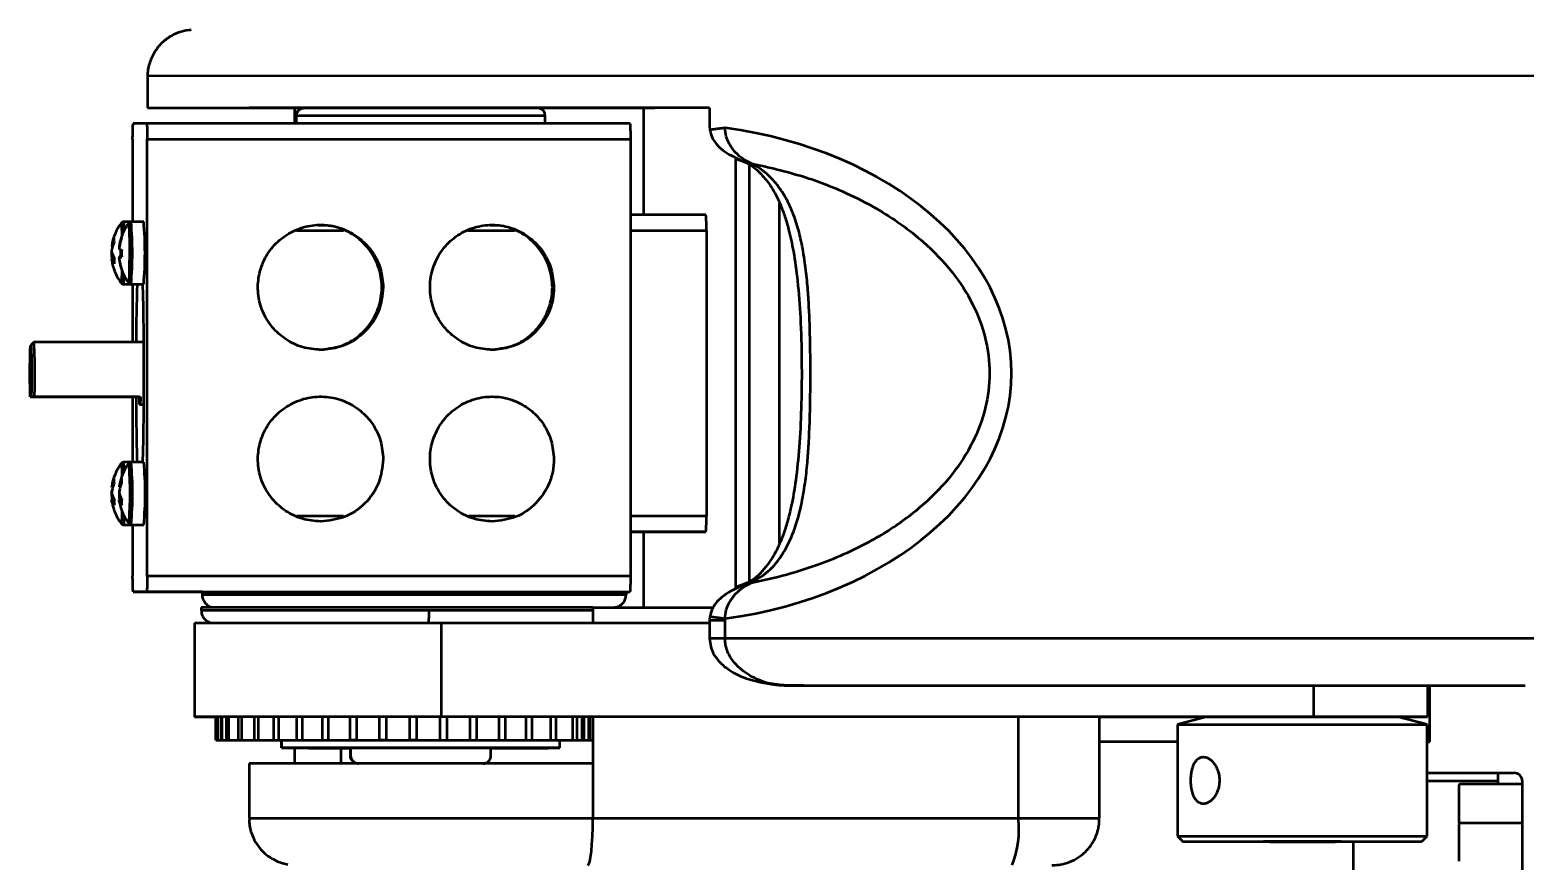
# Model space of a CAD drawing. Header units: millimetres. Extents: x -253 to 12701, y 1223 to 2077.
# Drawn here: x -136.4 to -42.7, y 1532 to 1584 of the extents above; entities that cross this region are included whole.
import ezdxf

# ---------------------------------------------------------------- set-up
doc = ezdxf.new("R2010")
doc.units = ezdxf.units.MM
doc.layers.add('NET DAM', color=7, linetype='Continuous', lineweight=50)

msp = doc.modelspace()

# ---------------------------------------------------------------- linework, layer by layer
at = {"layer": 'NET DAM', "color": 7}
for p, q in [((-32.563, 1581.149), (-129.025, 1581.166)), ((-129.025, 1581.124), (-129.025, 1579.168)), ((-122.185, 1579.168), (-122.185, 1579.168)), ((-122.18, 1579.168), (-122.18, 1579.168)), ((-119.831, 1579.164), (-119.831, 1578.195)), ((-119.712, 1578.679), (-119.712, 1578.195)), ((-119.712, 1578.679), (-119.708, 1578.679)), ((-119.708, 1578.679), (-119.708, 1578.195)), ((-119.188, 1579.169), (-119.188, 1579.168)), ((-104.61, 1579.168), (-104.61, 1579.168)), ((-93.812, 1579.164), (-104.569, 1579.164)), ((-104.116, 1578.195), (-104.116, 1578.679)), ((-101.647, 1579.168), (-101.647, 1579.168)), ((-101.643, 1579.168), (-97.745, 1579.168)), ((-97.73, 1579.168), (-101.628, 1579.168)), ((-101.628, 1579.168), (-101.628, 1579.168)), ((-97.937, 1572.473), (-97.937, 1579.164)), ((-93.812, 1579.173), (-93.812, 1577.984)), ((-129.086, 1578.194), (-129.924, 1578.187)), ((-93.812, 1578.018), (-93.796, 1577.783)), ((-129.963, 1577.209), (-129.963, 1572.033)), ((-129.051, 1549.839), (-129.051, 1577.217)), ((-98.754, 1549.839), (-98.754, 1577.217)), ((-92.176, 1549.039), (-92.176, 1576.066)), ((-91.334, 1575.601), (-91.334, 1549.491)), ((-94.046, 1572.473), (-98.754, 1572.473)), ((-130.081, 1572.029), (-130.532, 1572.029)), ((-129.273, 1572.033), (-130.064, 1572.033)), ((-94.015, 1571.495), (-94.015, 1553.602)), ((-131.175, 1570.457), (-131.28, 1570.461)), ((-131.148, 1569.871), (-131.285, 1569.861)), ((-131.121, 1569.691), (-131.267, 1569.685)), ((-130.651, 1569.83), (-130.794, 1569.829)), ((-130.71, 1569.876), (-130.654, 1569.875)), ((-130.688, 1569.137), (-130.68, 1569.141)), ((-130.533, 1568.117), (-129.741, 1568.117)), ((-130.066, 1568.123), (-130.064, 1568.122)), ((-130.064, 1568.122), (-129.273, 1568.122)), ((-129.963, 1568.117), (-129.963, 1564.502)), ((-129.741, 1568.117), (-129.737, 1568.122)), ((-136.154, 1564.501), (-136.35, 1564.305)), ((-129.263, 1564.502), (-136.152, 1564.502)), ((-136.378, 1561.079), (-136.318, 1561.08)), ((-129.547, 1561.079), (-136.193, 1561.079)), ((-136.112, 1561.08), (-129.467, 1561.08)), ((-129.963, 1561.079), (-129.963, 1556.975)), ((-129.547, 1561.079), (-129.467, 1561.08)), ((-129.507, 1560.591), (-129.263, 1560.591)), ((-130.675, 1556.899), (-130.677, 1556.897)), ((-130.086, 1556.971), (-130.533, 1556.971)), ((-130.207, 1556.903), (-130.208, 1556.901)), ((-129.273, 1556.975), (-130.064, 1556.975)), ((-131.193, 1554.844), (-131.286, 1554.837)), ((-131.121, 1554.617), (-131.268, 1554.61)), ((-130.724, 1554.848), (-130.818, 1554.841)), ((-130.653, 1554.621), (-130.799, 1554.614)), ((-130.533, 1553.06), (-129.741, 1553.06)), ((-130.064, 1553.064), (-129.273, 1553.064)), ((-129.963, 1553.06), (-129.963, 1549.831)), ((-94.602, 1552.619), (-98.754, 1552.619)), ((-97.937, 1547.882), (-97.937, 1552.619)), ((-94.046, 1552.624), (-94.602, 1552.619)), ((-129.924, 1548.854), (-129.086, 1548.861)), ((-125.603, 1548.857), (-125.603, 1548.662)), ((-99.051, 1548.858), (-98.79, 1548.861)), ((-99.051, 1548.858), (-99.051, 1548.663)), ((-125.65, 1547.88), (-125.663, 1547.879)), ((-125.663, 1547.879), (-125.663, 1547.684)), ((-125.65, 1547.684), (-125.65, 1547.88)), ((-101.133, 1547.882), (-101.133, 1546.905)), ((-101.133, 1547.882), (-93.597, 1547.882)), ((-126.084, 1546.902), (-126.084, 1541.035)), ((-93.813, 1546.905), (-110.604, 1546.905)), ((-110.604, 1541.039), (-110.604, 1546.905)), ((-93.813, 1547.117), (-93.813, 1545.913)), ((-93.797, 1547.318), (-93.812, 1547.083)), ((-92.85, 1547.083), (-92.85, 1545.928)), ((-32.496, 1545.928), (-92.85, 1545.928)), ((-89, 1542.994), (-74.002, 1542.994)), ((-74.002, 1542.994), (-42.717, 1542.994)), ((-48.801, 1541.035), (-48.801, 1542.994)), ((-48.678, 1539.47), (-48.678, 1542.987)), ((-124.744, 1539.568), (-124.744, 1541.035)), ((-124.691, 1539.569), (-124.691, 1541.035)), ((-124.619, 1539.569), (-124.619, 1541.035)), ((-124.425, 1539.569), (-124.425, 1541.036)), ((-124.35, 1539.569), (-124.35, 1541.036)), ((-124.079, 1539.569), (-124.079, 1541.036)), ((-123.934, 1539.57), (-123.934, 1541.036)), ((-123.336, 1539.57), (-123.336, 1541.037)), ((-123.131, 1539.57), (-123.131, 1541.037)), ((-122.298, 1541.037), (-122.411, 1541.037)), ((-122.339, 1539.57), (-122.339, 1541.037)), ((-122.079, 1539.57), (-122.079, 1541.037)), ((-121.111, 1539.571), (-121.111, 1541.037)), ((-120.802, 1539.571), (-120.802, 1541.038)), ((-119.662, 1541.038), (-120.108, 1541.037)), ((-119.678, 1539.571), (-119.678, 1541.038)), ((-119.327, 1539.571), (-119.327, 1541.038)), ((-118.073, 1539.571), (-118.073, 1541.038)), ((-117.688, 1539.571), (-117.688, 1541.038)), ((-116.332, 1539.572), (-116.332, 1541.038)), ((-115.921, 1539.572), (-115.921, 1541.038)), ((-114.494, 1539.572), (-114.494, 1541.038)), ((-114.067, 1539.572), (-114.067, 1541.038)), ((-112.599, 1539.572), (-112.599, 1541.038)), ((-112.165, 1539.572), (-112.165, 1541.038)), ((-110.69, 1539.572), (-110.69, 1541.038)), ((-55.949, 1541.037), (-110.604, 1541.039)), ((-110.259, 1539.572), (-110.259, 1541.038)), ((-108.81, 1539.572), (-108.81, 1541.038)), ((-108.391, 1539.572), (-108.391, 1541.038)), ((-107.001, 1539.571), (-107.001, 1541.038)), ((-57.499, 1541.037), (-106.847, 1541.038)), ((-106.604, 1539.571), (-106.604, 1541.038)), ((-105.303, 1539.571), (-105.303, 1541.038)), ((-104.936, 1539.571), (-104.936, 1541.038)), ((-103.753, 1539.571), (-103.753, 1541.038)), ((-103.426, 1539.571), (-103.426, 1541.038)), ((-102.388, 1539.571), (-102.388, 1541.038)), ((-102.106, 1539.57), (-102.106, 1541.038)), ((-101.798, 1539.57), (-101.798, 1541.038)), ((-101.682, 1539.57), (-101.682, 1541.038)), ((-101.375, 1539.57), (-101.375, 1541.038)), ((-101.299, 1539.57), (-101.299, 1541.038)), ((-101.133, 1541.038), (-101.133, 1538.104)), ((-69.385, 1534.679), (-69.385, 1541.037)), ((-69.385, 1541.033), (-62.657, 1541.033)), ((-69.385, 1541.032), (-62.659, 1541.033)), ((-62.65, 1541.035), (-64.498, 1540.54)), ((-64.498, 1540.54), (-64.498, 1533.555)), ((-62.607, 1541.037), (-62.607, 1541.035)), ((-62.292, 1541.037), (-62.292, 1541.035)), ((-61.446, 1541.037), (-61.446, 1541.036)), ((-60.152, 1541.037), (-60.152, 1541.036)), ((-58.537, 1541.037), (-58.537, 1541.036)), ((-48.854, 1540.54), (-50.702, 1541.035)), ((-48.854, 1533.555), (-48.854, 1540.54)), ((-120.631, 1539.569), (-120.631, 1539.08)), ((-116.332, 1539.572), (-116.386, 1539.572)), ((-115.847, 1539.572), (-115.921, 1539.572)), ((-114.494, 1539.572), (-114.555, 1539.572)), ((-113.994, 1539.572), (-114.067, 1539.572)), ((-112.599, 1539.572), (-112.666, 1539.572)), ((-112.096, 1539.572), (-112.165, 1539.572)), ((-103.196, 1539.079), (-103.196, 1539.568)), ((-64.498, 1539.47), (-69.385, 1539.47)), ((-48.854, 1539.47), (-48.678, 1539.47)), ((-119.831, 1539.079), (-119.831, 1538.104)), ((-118.065, 1539.078), (-118.065, 1539.078)), ((-116.897, 1538.104), (-116.897, 1539.077)), ((-116.314, 1539.079), (-116.314, 1538.59)), ((-116.314, 1539.079), (-116.312, 1539.079)), ((-116.312, 1538.591), (-116.314, 1538.59)), ((-116.312, 1538.591), (-116.312, 1539.079)), ((-107.516, 1538.59), (-107.514, 1538.59)), ((-107.514, 1538.59), (-107.514, 1539.079)), ((-122.67, 1538.102), (-122.67, 1534.679)), ((-101.133, 1538.104), (-111.074, 1538.105)), ((-101.133, 1538.104), (-101.133, 1534.682)), ((-48.854, 1537.515), (-43.428, 1537.515)), ((-44.425, 1537.515), (-44.425, 1536.782)), ((-48.854, 1537.026), (-44.425, 1537.026)), ((-46.869, 1536.729), (-46.869, 1534.441)), ((-42.9, 1536.807), (-46.791, 1536.807)), ((-42.9, 1537.026), (-42.9, 1529.204)), ((-122.646, 1534.684), (-74.473, 1534.681)), ((-46.869, 1534.284), (-46.869, 1531.996)), ((-42.9, 1534.362), (-46.791, 1534.362)), ((-64.498, 1533.555), (-64.156, 1533.213)), ((-59.12, 1533.213), (-59.12, 1533.213)), ((-54.232, 1533.213), (-54.232, 1533.213)), ((-53.474, 1529.204), (-53.474, 1533.211)), ((-49.196, 1533.213), (-48.854, 1533.555))]:
    msp.add_line(p, q, dxfattribs=at)
at = {"layer": 'NET DAM', "color": 8}
for p, q in [((-122.138, 1579.169), (-122.138, 1579.169)), ((-97.73, 1579.168), (-97.73, 1579.168)), ((-91.909, 1575.919), (-91.223, 1575.698)), ((-89.429, 1551.905), (-89.429, 1573.208)), ((-119.696, 1571.496), (-116.75, 1571.495)), ((-108.956, 1571.495), (-106.044, 1571.495)), ((-98.754, 1571.495), (-94.015, 1571.495)), ((-116.744, 1553.602), (-119.682, 1553.602)), ((-106.025, 1553.602), (-108.924, 1553.602)), ((-94.015, 1553.602), (-98.754, 1553.602)), ((-98.754, 1552.624), (-94.046, 1552.624)), ((-91.223, 1549.403), (-91.908, 1549.182)), ((-125.65, 1547.684), (-125.663, 1547.684)), ((-55.949, 1541.037), (-55.949, 1542.994)), ((-110.57, 1541.038), (-110.604, 1541.039)), ((-74.473, 1541.037), (-74.473, 1534.681)), ((-62.607, 1541.037), (-62.607, 1541.035)), ((-62.597, 1541.035), (-62.597, 1541.037)), ((-62.396, 1541.037), (-62.396, 1541.035)), ((-62.28, 1541.037), (-62.28, 1541.035)), ((-62.162, 1541.036), (-62.162, 1541.037)), ((-61.912, 1541.037), (-61.912, 1541.036)), ((-61.579, 1541.036), (-61.579, 1541.037)), ((-61.405, 1541.037), (-61.405, 1541.036)), ((-61.19, 1541.036), (-61.19, 1541.037)), ((-60.916, 1541.037), (-60.916, 1541.036)), ((-60.635, 1541.036), (-60.635, 1541.037)), ((-60.378, 1541.037), (-60.378, 1541.036)), ((-60.067, 1541.037), (-60.067, 1541.036)), ((-59.776, 1541.036), (-59.776, 1541.037)), ((-59.505, 1541.037), (-59.505, 1541.036)), ((-59.305, 1541.036), (-59.305, 1541.037)), ((-59.054, 1541.037), (-59.054, 1541.036)), ((-58.554, 1541.036), (-58.554, 1541.037)), ((-58.397, 1541.037), (-58.397, 1541.036)), ((-58.059, 1541.037), (-58.059, 1541.037)), ((-57.816, 1541.037), (-57.816, 1541.037)), ((-55.903, 1541.037), (-55.949, 1541.037)), ((-50.701, 1541.035), (-48.832, 1541.035)), ((-120.63, 1539.08), (-120.63, 1539.569)), ((-117.927, 1539.078), (-117.927, 1539.078)), ((-105.946, 1539.081), (-105.946, 1539.081))]:
    msp.add_line(p, q, dxfattribs=at)
at = {"layer": 'NET DAM', "color": 7, "flags": 128}
for points in [[(-129.025, 1579.168), (-128.973, 1579.168), (-128.671, 1579.167), (-128.105, 1579.167), (-127.284, 1579.166), (-126.22, 1579.166), (-124.931, 1579.165), (-123.436, 1579.165), (-121.76, 1579.164), (-119.929, 1579.164), (-119.258, 1579.164)], [(-122.185, 1579.168), (-122.368, 1579.168), (-122.524, 1579.168), (-122.629, 1579.168), (-122.668, 1579.168), (-122.635, 1579.168), (-122.535, 1579.168), (-122.382, 1579.168), (-122.2, 1579.168)], [(-122.2, 1579.168), (-122.015, 1579.169), (-121.571, 1579.169), (-120.879, 1579.17), (-119.957, 1579.17), (-118.829, 1579.17), (-117.523, 1579.171), (-116.074, 1579.171), (-114.518, 1579.171), (-112.895, 1579.171), (-111.247, 1579.171), (-109.616, 1579.171), (-108.043, 1579.171), (-106.571, 1579.171), (-105.235, 1579.17), (-104.071, 1579.17), (-103.107, 1579.17), (-102.37, 1579.169), (-101.878, 1579.169), (-101.643, 1579.168)], [(-119.333, 1579.166), (-119.757, 1579.166), (-120.72, 1579.167), (-121.457, 1579.167), (-121.95, 1579.168), (-122.185, 1579.168)], [(-122.138, 1579.169), (-122.155, 1579.168), (-121.908, 1579.168), (-121.402, 1579.167), (-120.65, 1579.167), (-119.671, 1579.166), (-119.32, 1579.166)], [(-104.56, 1579.166), (-103.773, 1579.166), (-102.875, 1579.167), (-102.211, 1579.167), (-101.798, 1579.168), (-101.648, 1579.168), (-101.763, 1579.169), (-102.141, 1579.169), (-102.772, 1579.169), (-103.64, 1579.17), (-104.722, 1579.17), (-105.991, 1579.171), (-107.413, 1579.171), (-108.951, 1579.171), (-110.567, 1579.171), (-112.217, 1579.171), (-113.859, 1579.171), (-115.451, 1579.171), (-116.951, 1579.171), (-118.321, 1579.17), (-119.525, 1579.17), (-120.531, 1579.17), (-121.315, 1579.169), (-121.855, 1579.169), (-122.138, 1579.169), (-122.138, 1579.169)], [(-119.242, 1579.168), (-119.217, 1579.168), (-118.958, 1579.169), (-118.445, 1579.169), (-117.696, 1579.169), (-116.738, 1579.17), (-115.605, 1579.17), (-114.339, 1579.17), (-112.986, 1579.17), (-111.593, 1579.17), (-110.212, 1579.17), (-108.893, 1579.17), (-107.683, 1579.17), (-106.626, 1579.17), (-105.76, 1579.169), (-105.116, 1579.169), (-104.718, 1579.169), (-104.581, 1579.168), (-104.616, 1579.168)], [(-119.188, 1579.168), (-118.926, 1579.169), (-118.417, 1579.169), (-117.679, 1579.169), (-116.738, 1579.17), (-115.627, 1579.17), (-114.385, 1579.17), (-113.056, 1579.17), (-111.687, 1579.17), (-110.325, 1579.17), (-109.02, 1579.17), (-107.817, 1579.17), (-106.758, 1579.17), (-105.881, 1579.169), (-105.216, 1579.169), (-104.787, 1579.169), (-104.61, 1579.168)], [(-101.628, 1579.168), (-101.813, 1579.168), (-102.257, 1579.167), (-102.949, 1579.167), (-103.871, 1579.166), (-104.536, 1579.166)], [(-97.745, 1579.168), (-97.558, 1579.168), (-97.397, 1579.168), (-97.289, 1579.168), (-97.249, 1579.168), (-97.283, 1579.168), (-97.387, 1579.168), (-97.544, 1579.168), (-97.73, 1579.168)], [(-98.79, 1578.194), (-101.282, 1578.194), (-103.912, 1578.195), (-106.653, 1578.195), (-109.476, 1578.195), (-112.354, 1578.195), (-115.255, 1578.195), (-118.15, 1578.195), (-121.01, 1578.195), (-123.805, 1578.195), (-126.507, 1578.195), (-129.086, 1578.194)], [(-129.051, 1577.217), (-126.456, 1577.217), (-123.75, 1577.218), (-120.957, 1577.218), (-118.104, 1577.218), (-115.219, 1577.218), (-112.329, 1577.218), (-109.461, 1577.218), (-106.643, 1577.218), (-103.902, 1577.217), (-101.264, 1577.217), (-98.754, 1577.217)], [(-130.686, 1571.034), (-130.688, 1571.033), (-130.688, 1571.032), (-130.688, 1571.031), (-130.687, 1571.029), (-130.685, 1571.027), (-130.681, 1571.024), (-130.677, 1571.021), (-130.672, 1571.017)], [(-130.674, 1569.121), (-130.679, 1569.121), (-130.683, 1569.122), (-130.687, 1569.123), (-130.689, 1569.125), (-130.69, 1569.128), (-130.691, 1569.13), (-130.69, 1569.134), (-130.688, 1569.137)], [(-136.378, 1561.079), (-136.393, 1561.564), (-136.402, 1562.198), (-136.402, 1562.886), (-136.393, 1563.522), (-136.378, 1564.009), (-136.359, 1564.272), (-136.337, 1564.273), (-136.318, 1564.009), (-136.302, 1563.523), (-136.294, 1562.887), (-136.294, 1562.199), (-136.303, 1561.565), (-136.318, 1561.08)], [(-136.112, 1561.08), (-136.098, 1561.698), (-136.092, 1562.449), (-136.095, 1563.215), (-136.108, 1563.877), (-136.127, 1564.329), (-136.151, 1564.501), (-136.154, 1564.501)], [(-129.467, 1561.08), (-129.475, 1560.871), (-129.485, 1560.717), (-129.496, 1560.623), (-129.507, 1560.591), (-129.518, 1560.622), (-129.528, 1560.717), (-129.538, 1560.871), (-129.547, 1561.079)], [(-131.256, 1554.458), (-131.265, 1554.513), (-131.274, 1554.573)], [(-130.788, 1554.462), (-130.797, 1554.517), (-130.806, 1554.577)], [(-129.741, 1553.06), (-129.738, 1553.062), (-129.737, 1553.064)], [(-98.754, 1549.839), (-101.264, 1549.839), (-103.902, 1549.84), (-106.643, 1549.84), (-109.461, 1549.84), (-112.329, 1549.84), (-115.219, 1549.84), (-118.104, 1549.84), (-120.957, 1549.84), (-123.75, 1549.84), (-126.457, 1549.839), (-129.051, 1549.839)], [(-125.603, 1548.853), (-127.606, 1548.853), (-129.924, 1548.854)], [(-129.086, 1548.861), (-126.507, 1548.861), (-123.805, 1548.862), (-121.01, 1548.862), (-118.15, 1548.862), (-115.255, 1548.862), (-112.354, 1548.862), (-109.476, 1548.862), (-106.653, 1548.862), (-103.912, 1548.861), (-101.282, 1548.861), (-98.79, 1548.861)], [(-125.603, 1548.857), (-125.596, 1548.857), (-125.407, 1548.858), (-124.962, 1548.858), (-124.268, 1548.859), (-123.339, 1548.859), (-122.192, 1548.86), (-120.85, 1548.86), (-119.338, 1548.86), (-117.685, 1548.861), (-115.921, 1548.861), (-114.082, 1548.861), (-112.201, 1548.861), (-110.314, 1548.861), (-108.459, 1548.861), (-106.669, 1548.861), (-104.978, 1548.86), (-103.42, 1548.86), (-102.023, 1548.86), (-100.815, 1548.859), (-99.818, 1548.859), (-99.051, 1548.858)], [(-101.133, 1547.882), (-101.729, 1547.882), (-103.092, 1547.882), (-104.628, 1547.883), (-106.307, 1547.883), (-108.096, 1547.883), (-109.961, 1547.883), (-111.865, 1547.883), (-113.771, 1547.883), (-115.642, 1547.883), (-117.442, 1547.883), (-119.135, 1547.883), (-120.689, 1547.882), (-122.074, 1547.882), (-123.261, 1547.882), (-124.229, 1547.881), (-124.959, 1547.881), (-125.435, 1547.88), (-125.65, 1547.88)], [(-111.387, 1547.688), (-113.34, 1547.688), (-115.264, 1547.687), (-117.122, 1547.687), (-118.874, 1547.687), (-120.487, 1547.687), (-121.926, 1547.686), (-123.162, 1547.686), (-124.171, 1547.686), (-124.931, 1547.685), (-125.427, 1547.685), (-125.65, 1547.684)], [(-110.604, 1546.905), (-112.513, 1546.905), (-114.412, 1546.905), (-116.265, 1546.905), (-118.039, 1546.905), (-119.701, 1546.905), (-121.223, 1546.905), (-122.575, 1546.904), (-123.733, 1546.904), (-124.677, 1546.903), (-125.389, 1546.903), (-125.856, 1546.902), (-126.07, 1546.902), (-126.084, 1546.902)], [(-87.9, 1542.994), (-88.029, 1542.994), (-88.161, 1542.994), (-88.295, 1542.994), (-88.431, 1542.994), (-88.57, 1542.994), (-88.711, 1542.994), (-88.854, 1542.994), (-89, 1542.994)], [(-110.604, 1541.039), (-112.513, 1541.039), (-114.412, 1541.039), (-116.265, 1541.039), (-118.039, 1541.038), (-119.701, 1541.038), (-121.223, 1541.038), (-122.575, 1541.038), (-123.733, 1541.037), (-124.677, 1541.037), (-125.389, 1541.036), (-125.856, 1541.036), (-126.07, 1541.035), (-126.027, 1541.035), (-125.727, 1541.034), (-125.177, 1541.034), (-124.697, 1541.033)], [(-64.498, 1540.54), (-64.458, 1540.54), (-64.179, 1540.54), (-63.644, 1540.541), (-62.873, 1540.541), (-61.89, 1540.541), (-60.73, 1540.542), (-59.432, 1540.542), (-58.04, 1540.542), (-56.601, 1540.542), (-55.165, 1540.542), (-53.781, 1540.542), (-52.495, 1540.542), (-51.351, 1540.541), (-50.389, 1540.541), (-49.641, 1540.541), (-49.132, 1540.54), (-48.881, 1540.54), (-48.854, 1540.54)], [(-62.65, 1541.035), (-62.648, 1541.035), (-62.482, 1541.035), (-62.063, 1541.036), (-61.409, 1541.036), (-60.547, 1541.036), (-59.517, 1541.036), (-58.362, 1541.036), (-57.134, 1541.037), (-55.885, 1541.037), (-54.671, 1541.036), (-53.545, 1541.036), (-52.555, 1541.036), (-51.746, 1541.036), (-51.152, 1541.035), (-50.8, 1541.035), (-50.702, 1541.035)], [(-48.832, 1541.035), (-48.846, 1541.035), (-49.16, 1541.035), (-49.762, 1541.036), (-50.629, 1541.036), (-51.727, 1541.037), (-53.014, 1541.037), (-54.439, 1541.037), (-55.949, 1541.037)], [(-51.06, 1541.035), (-51.363, 1541.036), (-51.979, 1541.036), (-52.774, 1541.036), (-53.717, 1541.036), (-54.772, 1541.036), (-55.899, 1541.036)], [(-50.696, 1541.033), (-50.124, 1541.034), (-49.491, 1541.034), (-49.056, 1541.034), (-48.832, 1541.035)], [(-124.744, 1539.568), (-116.42, 1539.57), (-115.863, 1539.57), (-115.279, 1539.57), (-114.672, 1539.57), (-114.046, 1539.57), (-113.406, 1539.57), (-112.755, 1539.57), (-101.133, 1539.571)], [(-115.921, 1539.572), (-115.973, 1539.572), (-116.024, 1539.572), (-116.076, 1539.572), (-116.127, 1539.572), (-116.179, 1539.572), (-116.23, 1539.572), (-116.281, 1539.572), (-116.332, 1539.572)], [(-114.067, 1539.572), (-114.12, 1539.572), (-114.174, 1539.572), (-114.227, 1539.572), (-114.28, 1539.572), (-114.334, 1539.572), (-114.387, 1539.572), (-114.44, 1539.572), (-114.494, 1539.572)], [(-112.165, 1539.572), (-112.219, 1539.572), (-112.273, 1539.572), (-112.328, 1539.572), (-112.382, 1539.572), (-112.436, 1539.572), (-112.49, 1539.572), (-112.545, 1539.572), (-112.599, 1539.572)], [(-118.271, 1539.081), (-118.75, 1539.081), (-119.182, 1539.081), (-119.563, 1539.081), (-119.891, 1539.08), (-120.163, 1539.08), (-120.378, 1539.08), (-120.534, 1539.08), (-120.63, 1539.08)], [(-120.205, 1539.079), (-120.104, 1539.079), (-120.008, 1539.079), (-119.919, 1539.079), (-119.841, 1539.079), (-119.776, 1539.079), (-119.728, 1539.079), (-119.697, 1539.079), (-119.684, 1539.079)], [(-119.684, 1539.079), (-119.639, 1539.079), (-119.54, 1539.079), (-119.389, 1539.079), (-119.185, 1539.079), (-118.93, 1539.078), (-118.627, 1539.078), (-118.277, 1539.078), (-117.882, 1539.078)], [(-117.631, 1539.081), (-117.699, 1539.081), (-117.777, 1539.081), (-117.862, 1539.081), (-117.951, 1539.081), (-118.04, 1539.081), (-118.125, 1539.081), (-118.204, 1539.081), (-118.271, 1539.081)], [(-117.927, 1539.078), (-117.985, 1539.078), (-118.029, 1539.078), (-118.056, 1539.078), (-118.065, 1539.078), (-118.057, 1539.078), (-118.03, 1539.078), (-117.986, 1539.078), (-117.928, 1539.078)], [(-117.928, 1539.078), (-117.377, 1539.077), (-116.788, 1539.077), (-116.314, 1539.077)], [(-117.882, 1539.078), (-117.825, 1539.078), (-117.784, 1539.078), (-117.762, 1539.078), (-117.758, 1539.078), (-117.774, 1539.078), (-117.808, 1539.078), (-117.86, 1539.078), (-117.927, 1539.078)], [(-116.895, 1539.081), (-116.978, 1539.081), (-117.071, 1539.081), (-117.17, 1539.081), (-117.272, 1539.081), (-117.372, 1539.081), (-117.467, 1539.081), (-117.555, 1539.081), (-117.631, 1539.081)], [(-112.13, 1539.081), (-112.777, 1539.081), (-113.418, 1539.081), (-114.048, 1539.081), (-114.664, 1539.081), (-115.26, 1539.081), (-115.834, 1539.081), (-116.38, 1539.081), (-116.895, 1539.081)], [(-116.312, 1539.079), (-116.151, 1539.08), (-115.745, 1539.08), (-115.115, 1539.08), (-114.3, 1539.08), (-113.346, 1539.081), (-112.308, 1539.081), (-111.248, 1539.081), (-110.227, 1539.08), (-109.303, 1539.08), (-108.531, 1539.08), (-107.956, 1539.08), (-107.611, 1539.08), (-107.514, 1539.079)], [(-111.607, 1539.082), (-111.62, 1539.082), (-111.651, 1539.082), (-111.7, 1539.082), (-111.765, 1539.082), (-111.843, 1539.082), (-111.932, 1539.081), (-112.029, 1539.081), (-112.13, 1539.081)], [(-111.128, 1539.082), (-111.217, 1539.082), (-111.305, 1539.082), (-111.386, 1539.082), (-111.459, 1539.082), (-111.52, 1539.082), (-111.566, 1539.082), (-111.595, 1539.082), (-111.607, 1539.082)], [(-105.9, 1539.081), (-106.451, 1539.081), (-107.04, 1539.081), (-107.663, 1539.081), (-108.315, 1539.082), (-108.993, 1539.082), (-109.691, 1539.082), (-110.404, 1539.082), (-111.128, 1539.082)], [(-107.516, 1539.078), (-107.448, 1539.078), (-106.933, 1539.078)], [(-106.933, 1539.078), (-106.85, 1539.078), (-106.757, 1539.078), (-106.658, 1539.078), (-106.556, 1539.078), (-106.456, 1539.078), (-106.361, 1539.078), (-106.273, 1539.078), (-106.197, 1539.078)], [(-106.197, 1539.078), (-106.129, 1539.078), (-106.051, 1539.078), (-105.966, 1539.078), (-105.877, 1539.078), (-105.788, 1539.078), (-105.703, 1539.078), (-105.624, 1539.078), (-105.557, 1539.078)], [(-105.946, 1539.081), (-106.003, 1539.081), (-106.044, 1539.081), (-106.066, 1539.081), (-106.07, 1539.081), (-106.054, 1539.081), (-106.02, 1539.081), (-105.968, 1539.081), (-105.901, 1539.081)], [(-104.144, 1539.079), (-104.189, 1539.08), (-104.287, 1539.08), (-104.439, 1539.08), (-104.643, 1539.08), (-104.898, 1539.08), (-105.201, 1539.08), (-105.551, 1539.081), (-105.946, 1539.081)], [(-105.901, 1539.081), (-105.843, 1539.081), (-105.799, 1539.081), (-105.772, 1539.081), (-105.762, 1539.081), (-105.771, 1539.081), (-105.798, 1539.081), (-105.842, 1539.081), (-105.9, 1539.081)], [(-105.557, 1539.078), (-105.077, 1539.078), (-104.646, 1539.078), (-104.265, 1539.078), (-103.937, 1539.078), (-103.665, 1539.079), (-103.45, 1539.079), (-103.294, 1539.079), (-103.198, 1539.079)], [(-103.623, 1539.079), (-103.723, 1539.079), (-103.82, 1539.079), (-103.909, 1539.079), (-103.987, 1539.079), (-104.052, 1539.079), (-104.1, 1539.079), (-104.131, 1539.079), (-104.144, 1539.079)], [(-111.074, 1538.105), (-112.777, 1538.105), (-114.458, 1538.104), (-116.076, 1538.104), (-117.589, 1538.104), (-118.96, 1538.104), (-120.154, 1538.104), (-121.142, 1538.103), (-121.898, 1538.103), (-122.404, 1538.102), (-122.648, 1538.102), (-122.67, 1538.102)], [(-64.498, 1533.555), (-64.458, 1533.555), (-64.179, 1533.556), (-63.644, 1533.556), (-62.873, 1533.556), (-61.89, 1533.557), (-60.73, 1533.557), (-59.432, 1533.557), (-58.04, 1533.557), (-56.601, 1533.557), (-55.165, 1533.557), (-53.781, 1533.557), (-52.495, 1533.557), (-51.351, 1533.556), (-50.389, 1533.556), (-49.641, 1533.556), (-49.132, 1533.555), (-48.881, 1533.555), (-48.854, 1533.555)], [(-50.75, 1533.211), (-51.721, 1533.211), (-52.871, 1533.211), (-54.159, 1533.211), (-55.537, 1533.211), (-56.957, 1533.211), (-58.367, 1533.211), (-59.715, 1533.211), (-60.954, 1533.211), (-62.038, 1533.211), (-62.928, 1533.212), (-63.592, 1533.212), (-64.006, 1533.212), (-64.156, 1533.213), (-64.035, 1533.213), (-63.648, 1533.213), (-63.009, 1533.214), (-62.141, 1533.214), (-61.076, 1533.214), (-59.851, 1533.215), (-58.512, 1533.215), (-57.107, 1533.215), (-55.686, 1533.215), (-54.3, 1533.215), (-53.001, 1533.214), (-51.835, 1533.214), (-50.843, 1533.214), (-50.062, 1533.214), (-49.52, 1533.213), (-49.237, 1533.213), (-49.223, 1533.212), (-49.478, 1533.212), (-49.994, 1533.212), (-50.75, 1533.211)], [(-54.468, 1533.212), (-55.102, 1533.212), (-55.89, 1533.212), (-56.754, 1533.212), (-57.611, 1533.212), (-58.377, 1533.212), (-58.976, 1533.212), (-59.349, 1533.212), (-59.462, 1533.213), (-59.301, 1533.213), (-58.884, 1533.213), (-58.25, 1533.213), (-57.462, 1533.213), (-56.598, 1533.213), (-55.741, 1533.213), (-54.975, 1533.213), (-54.376, 1533.213), (-54.003, 1533.213), (-53.89, 1533.213), (-54.051, 1533.212), (-54.468, 1533.212)], [(-56.639, 1533.212), (-55.847, 1533.212), (-55.145, 1533.212), (-54.609, 1533.212), (-54.297, 1533.213), (-54.243, 1533.213), (-54.453, 1533.213), (-54.903, 1533.213), (-55.546, 1533.213), (-56.311, 1533.213), (-57.115, 1533.213), (-57.872, 1533.213), (-58.5, 1533.213), (-58.929, 1533.213), (-59.115, 1533.213), (-59.036, 1533.213), (-58.702, 1533.212), (-58.148, 1533.212), (-57.434, 1533.212), (-56.639, 1533.212)]]:
    msp.add_lwpolyline(points, dxfattribs=at)
at = {"layer": 'NET DAM', "color": 8, "flags": 128}
for points in [[(-119.708, 1578.679), (-119.531, 1578.68), (-119.094, 1578.68), (-118.413, 1578.681), (-117.51, 1578.681), (-116.417, 1578.681), (-115.171, 1578.681), (-113.814, 1578.681), (-112.391, 1578.681), (-110.953, 1578.681), (-109.548, 1578.681), (-108.223, 1578.681), (-107.023, 1578.681), (-105.991, 1578.681), (-105.16, 1578.68), (-104.559, 1578.68), (-104.208, 1578.68), (-104.116, 1578.679)], [(-130.207, 1568.193), (-130.184, 1568.311), (-130.165, 1568.698), (-130.151, 1569.295), (-130.146, 1570.011), (-130.15, 1570.737), (-130.162, 1571.363), (-130.18, 1571.793), (-130.203, 1571.962), (-130.207, 1571.961)], [(-99.051, 1548.663), (-99.818, 1548.663), (-100.815, 1548.664), (-102.023, 1548.664), (-103.42, 1548.664), (-104.978, 1548.665), (-106.669, 1548.665), (-108.459, 1548.665), (-110.314, 1548.665), (-112.201, 1548.665), (-114.082, 1548.665), (-115.921, 1548.665), (-117.685, 1548.665), (-119.338, 1548.665), (-120.85, 1548.664), (-122.192, 1548.664), (-123.339, 1548.664), (-124.268, 1548.663), (-124.962, 1548.663), (-125.407, 1548.662), (-125.596, 1548.662), (-125.603, 1548.662)], [(-101.133, 1547.686), (-101.472, 1547.686), (-102.786, 1547.687), (-104.276, 1547.687), (-105.913, 1547.687), (-107.667, 1547.687), (-109.504, 1547.688), (-111.387, 1547.688)], [(-74.473, 1534.681), (-73.229, 1534.681), (-72.082, 1534.681), (-71.086, 1534.68), (-70.288, 1534.68), (-69.728, 1534.68), (-69.431, 1534.68), (-69.385, 1534.679)]]:
    msp.add_lwpolyline(points, dxfattribs=at)
at = {"layer": 'NET DAM', "color": 7}
for centre, radius, start, end in [((-101.891, 1571.739), 7.879, 358.22332, 5.33952), ((-128.177, 1570.073), 3.129, 142.97614, 172.06561), ((-127.709, 1570.077), 3.129, 142.97614, 162.22167), ((-152.038, 1570.077), 22.849, 355.08956, 4.90898), ((-131.034, 1570.461), 0.246, 167.36692, 179.99709), ((-128.847, 1570.134), 2.457, 158.97939, 171.07302), ((-128.834, 1569.904), 2.457, 158.97939, 171.07302), ((-143.758, 1570.081), 12.499, 0.06137, 0.93813), ((-130.281, 1570.947), 0.862, 175.49701, 190.84255), ((-126.424, 1570.246), 4.393, 177.20418, 178.97135), ((-127.715, 1570.082), 3.12, 162.2389, 173.03016), ((-127.7, 1570.065), 3.12, 162.2389, 173.03016), ((-136.238, 1570.214), 5.445, 0.894, 2.42399), ((-130.543, 1571.548), 1.274, 258.68736, 265.17941), ((-127.319, 1570.107), 3.399, 175.97986, 183.89283), ((-127.152, 1570.04), 3.506, 176.10066, 183.77202), ((-130.502, 1569.901), 0.799, 161.40529, 169.09049), ((-118.788, 1570.065), 12.499, 180.06137, 180.93813), ((-128.923, 1570.148), 2.38, 186.92129, 191.24738), ((-131.512, 1569.685), 0.246, 347.36692, 359.99709), ((-128.909, 1569.918), 2.381, 186.92265, 191.97148), ((-130.331, 1569.977), 0.98, 197.37786, 215.81344), ((-130.324, 1570.387), 0.98, 197.37786, 215.81344), ((-128.177, 1570.073), 3.129, 191.96901, 217.0224), ((-128.453, 1569.562), 2.677, 174.61488, 183.38331), ((-130.664, 1569.339), 0.54, 94.89188, 106.49434), ((-125.372, 1569.941), 5.445, 180.894, 182.42399), ((-127.719, 1570.082), 3.116, 186.84332, 197.64443), ((-135.186, 1569.908), 4.393, 357.20418, 358.97135), ((-127.705, 1570.065), 3.116, 186.84332, 197.64443), ((-130.544, 1571.079), 1.274, 258.68736, 265.17941), ((-127.709, 1570.077), 3.129, 197.66831, 217.0224), ((32.367, 1563.53), 162.12, 178.37699, 179.65652), ((-344.081, 1562.549), 214.828, 358.5133, 1.48651), ((45.894, 1561.817), 175.649, 180.24068, 181.57967), ((-128.177, 1555.015), 3.129, 142.97614, 172.06561), ((-127.709, 1555.019), 3.129, 142.97614, 172.06561), ((-149.059, 1555.02), 19.883, 354.35488, 5.64366), ((-131.21, 1555.428), 0.0697, 155.06714, 186.33076), ((-129.065, 1555.085), 2.238, 157.77683, 170.41918), ((-129.053, 1554.821), 2.238, 157.77683, 170.41918), ((-144.547, 1555.017), 13.288, 359.91681, 0.7584), ((-130.009, 1555.851), 1.131, 175.90393, 189.32508), ((-130.741, 1555.432), 0.0697, 155.06714, 186.33076), ((-128.597, 1555.089), 2.238, 157.77683, 170.41918), ((-128.585, 1554.825), 2.238, 157.77683, 170.41918), ((-144.079, 1555.022), 13.288, 359.91681, 0.7584), ((-129.541, 1555.855), 1.131, 175.90393, 189.32508), ((-130.27, 1554.86), 1.032, 163.70502, 170.35623), ((-117.999, 1555.013), 13.288, 179.91681, 180.7584), ((-129.154, 1555.105), 2.149, 187.14655, 193.32162), ((-131.337, 1554.603), 0.0697, 335.06714, 6.33076), ((-130.111, 1554.919), 1.197, 194.96653, 211.85877), ((-130.103, 1555.307), 1.197, 194.96653, 211.85877), ((-128.177, 1555.015), 3.129, 190.26497, 217.0224), ((-128.723, 1554.431), 2.409, 174.16696, 183.40583), ((-129.801, 1554.864), 1.032, 163.70502, 170.35623), ((-117.531, 1555.017), 13.288, 179.91681, 180.7584), ((-128.686, 1555.109), 2.149, 187.14655, 193.32162), ((-130.869, 1554.607), 0.0697, 335.06714, 6.33076), ((-129.643, 1554.924), 1.197, 194.96653, 211.85877), ((-129.635, 1555.311), 1.197, 194.96653, 211.85877), ((-127.709, 1555.019), 3.129, 190.26497, 217.0224), ((-128.255, 1554.435), 2.409, 174.16696, 183.40583), ((-101.907, 1553.358), 7.895, 354.6662, 1.77195), ((-115.983, 1547.492), 4.6, 352.66476, 2.43135), ((-120.322, 1842.577), 303.498, 269.94191, 270.02205), ((-103.506, 1235.581), 303.498, 89.94191, 90.02205), ((-46.791, 1536.729), 0.0782, 90, 180), ((-80.298, 1533.961), 5.869, 337.84054, 7.04879), ((-46.791, 1534.441), 0.0782, 180, 270), ((-46.791, 1534.284), 0.0782, 90, 180)]:
    msp.add_arc(centre, radius, start, end, dxfattribs=at)
at = {"layer": 'NET DAM', "color": 8}
for centre, radius, start, end in [((-134.88, 1571.3), 4.255, 358.76893, 8.86816), ((-131.956, 1571.654), 1.472, 354.33026, 14.74646), ((-152.82, 1570.077), 22.839, 355.08795, 4.9116), ((-134.395, 1568.812), 3.771, 350.49475, 2.02687), ((-132.56, 1568.543), 2.072, 348.15706, 2.83536), ((-133.692, 1556.325), 3.071, 356.7497, 10.77577), ((-132.538, 1556.55), 2.049, 357.22948, 11.85674), ((-150.094, 1555.02), 19.976, 354.58733, 5.41121), ((-149.861, 1555.019), 19.893, 354.35921, 5.64212), ((-133.553, 1553.699), 2.933, 348.83942, 3.68221), ((-131.976, 1553.439), 1.492, 345.28728, 5.72136)]:
    msp.add_arc(centre, radius, start, end, dxfattribs=at)
at = {"layer": 'NET DAM', "color": 7}
for centre, major_axis, ratio, start_param, end_param in [((-97.022, 1562.551), (22.122, 0), 0.707189, 4.902435, 7.663924), ((-43.428, 1537.026), (0.529, 0), 0.924683, 0, 1.570796), ((-101.442, 1534.681), (0, 2.933), 0.105471, 3.141869, 4.712665)]:
    msp.add_ellipse(centre, major_axis=major_axis, ratio=ratio, start_param=start_param, end_param=end_param, dxfattribs=at)
for points, knots in [([(-126.287, 1584.05), (-126.337, 1584.046), (-126.607, 1584.025), (-127.085, 1583.909), (-127.692, 1583.613), (-128.217, 1583.185), (-128.657, 1582.61), (-128.932, 1581.933), (-129.058, 1581.402), (-129.02, 1581.127), (-129.018, 1581.109)], [0, 0, 0, 0, 0.034913, 0.187718, 0.32685, 0.491553, 0.642552, 0.811843, 0.987441, 1, 1, 1, 1]), ([(-119.188, 1579.168), (-119.227, 1579.166), (-119.305, 1579.16), (-119.448, 1579.107), (-119.586, 1579), (-119.685, 1578.845), (-119.7, 1578.735), (-119.708, 1578.679)], [0, 0, 0, 0, 0.123391, 0.247721, 0.49684, 0.748109, 1, 1, 1, 1]), ([(-119.708, 1578.679), (-119.703, 1578.74), (-119.693, 1578.862), (-119.59, 1579.016), (-119.435, 1579.136), (-119.301, 1579.157), (-119.234, 1579.168)], [0, 0, 0, 0, 0.282393, 0.5638202, 0.7834595, 1, 1, 1, 1]), ([(-104.12, 1578.679), (-104.124, 1578.734), (-104.132, 1578.845), (-104.221, 1579), (-104.352, 1579.106), (-104.493, 1579.16), (-104.571, 1579.166), (-104.61, 1579.168)], [0, 0, 0, 0, 0.251891, 0.50316, 0.752279, 0.876609, 1, 1, 1, 1]), ([(-129.963, 1577.209), (-129.963, 1577.276), (-129.963, 1577.412), (-129.96, 1577.609), (-129.956, 1577.791), (-129.949, 1577.975), (-129.941, 1578.146), (-129.93, 1578.172), (-129.924, 1578.187)], [0, 0, 0, 0, 0.1145067, 0.2342578, 0.3616129, 0.4984609, 0.7152217, 1, 1, 1, 1]), ([(-129.086, 1578.194), (-129.082, 1578.179), (-129.075, 1578.151), (-129.063, 1577.972), (-129.057, 1577.786), (-129.054, 1577.607), (-129.051, 1577.415), (-129.051, 1577.282), (-129.051, 1577.217)], [0, 0, 0, 0, 0.283693, 0.50106, 0.634685, 0.761512, 0.882791, 1, 1, 1, 1]), ([(-98.754, 1577.217), (-98.754, 1577.282), (-98.754, 1577.414), (-98.757, 1577.606), (-98.76, 1577.786), (-98.767, 1577.971), (-98.774, 1578.15), (-98.784, 1578.178), (-98.79, 1578.194)], [0, 0, 0, 0, 0.117195, 0.238469, 0.365301, 0.49894, 0.716272, 1, 1, 1, 1]), ([(-93.795, 1577.783), (-93.757, 1577.62), (-93.687, 1577.322), (-93.389, 1576.877), (-92.834, 1576.356), (-92.271, 1576.088), (-91.906, 1575.915)], [0, 0, 0, 0, 0.17607, 0.32118, 0.558907, 1, 1, 1, 1]), ([(-91.223, 1575.698), (-91.39, 1575.78), (-91.728, 1575.945), (-92.209, 1576.363), (-92.567, 1576.854), (-92.796, 1577.394), (-92.826, 1577.732), (-92.843, 1577.913)], [0, 0, 0, 0, 0.223063, 0.451632, 0.697954, 0.837664, 1, 1, 1, 1]), ([(-92.091, 1575.944), (-91.89, 1575.881), (-91.346, 1575.71), (-90.698, 1575.168), (-90.108, 1574.484), (-89.686, 1573.785), (-89.363, 1573.096), (-89.09, 1572.358), (-88.812, 1571.415), (-88.531, 1570.105), (-88.277, 1568.261), (-88.106, 1565.958), (-88.032, 1563.342), (-88.051, 1560.684), (-88.16, 1558.24), (-88.357, 1556.142), (-88.593, 1554.692), (-88.798, 1553.782), (-88.933, 1553.27), (-89.089, 1552.754), (-89.321, 1552.099), (-89.709, 1551.239), (-90.336, 1550.295), (-91.104, 1549.512), (-91.811, 1549.275), (-92.105, 1549.176)], [0, 0, 0, 0, 0.0306164, 0.0827598, 0.125768, 0.1594046, 0.190866, 0.2196204, 0.2485006, 0.2944419, 0.348701, 0.4115348, 0.480873, 0.5478655, 0.6111671, 0.6706761, 0.7226084, 0.7434917, 0.7610014, 0.7762089, 0.8013986, 0.8398629, 0.8911253, 0.9547489, 1, 1, 1, 1]), ([(-92.061, 1575.997), (-92.021, 1575.971), (-91.973, 1575.938), (-91.918, 1575.922), (-91.909, 1575.919)], [0, 0, 0, 0, 0.829629, 1, 1, 1, 1]), ([(-91.225, 1549.403), (-90.848, 1549.631), (-90.053, 1550.113), (-89.173, 1551.233), (-88.506, 1552.624), (-88.087, 1554.114), (-87.828, 1555.581), (-87.684, 1556.88), (-87.61, 1557.965), (-87.564, 1558.86), (-87.536, 1559.608), (-87.503, 1560.823), (-87.49, 1562.549), (-87.507, 1564.802), (-87.578, 1566.688), (-87.689, 1568.251), (-87.838, 1569.548), (-88.054, 1570.795), (-88.356, 1571.96), (-88.729, 1572.955), (-89.202, 1573.858), (-89.776, 1574.622), (-90.451, 1575.259), (-90.973, 1575.555), (-91.224, 1575.698)], [0, 0, 0, 0, 0.059173, 0.124873, 0.187583, 0.250434, 0.298821, 0.340618, 0.375876, 0.397801, 0.419192, 0.440079, 0.499984, 0.559915, 0.624001, 0.66085, 0.702625, 0.749381, 0.791319, 0.835662, 0.875036, 0.919622, 0.961246, 1, 1, 1, 1]), ([(-91.223, 1575.698), (-90.119, 1575.448), (-88.068, 1574.985), (-85.465, 1573.971), (-83.426, 1572.933), (-81.823, 1571.911), (-80.181, 1570.62), (-78.612, 1568.995), (-77.277, 1566.949), (-76.46, 1564.788), (-76.182, 1562.551), (-76.46, 1560.313), (-77.277, 1558.152), (-78.612, 1556.106), (-80.397, 1554.257), (-82.629, 1552.604), (-84.863, 1551.403), (-87.026, 1550.523), (-89.029, 1549.875), (-90.469, 1549.565), (-91.223, 1549.403)], [0, 0, 0, 0, 0.07903, 0.146897, 0.194597, 0.238766, 0.279518, 0.340295, 0.395561, 0.448842, 0.500009, 0.551179, 0.604457, 0.659726, 0.720499, 0.782872, 0.853055, 0.897081, 0.946052, 1, 1, 1, 1]), ([(-130.532, 1572.027), (-130.535, 1572.027), (-130.561, 1572.032), (-130.605, 1572.016), (-130.651, 1571.986), (-130.676, 1571.958), (-130.683, 1571.945), (-130.685, 1571.942)], [0, 0, 0, 0, 0.052993, 0.391843, 0.665635, 0.909728, 1, 1, 1, 1]), ([(-130.066, 1572.031), (-130.087, 1572.029), (-130.127, 1572.026), (-130.174, 1571.997), (-130.201, 1571.971), (-130.208, 1571.959), (-130.209, 1571.957)], [0, 0, 0, 0, 0.348069, 0.667295, 0.946361, 1, 1, 1, 1]), ([(-118.181, 1564.018), (-118.562, 1564.05), (-119.334, 1564.116), (-120.381, 1564.626), (-121.248, 1565.391), (-121.86, 1566.384), (-122.152, 1567.518), (-122.099, 1568.693), (-121.706, 1569.791), (-121.011, 1570.725), (-120.08, 1571.417), (-118.993, 1571.812), (-117.828, 1571.88), (-116.69, 1571.61), (-115.678, 1571.014), (-114.888, 1570.148), (-114.362, 1569.092), (-114.295, 1568.314), (-114.261, 1567.929)], [0, 0, 0, 0, 0.06214, 0.125676, 0.187098, 0.25009, 0.313076, 0.374348, 0.437726, 0.499892, 0.562065, 0.625592, 0.686988, 0.749979, 0.813053, 0.874387, 0.937843, 1, 1, 1, 1]), ([(-118.273, 1564.017), (-117.892, 1564.049), (-117.121, 1564.115), (-116.064, 1564.632), (-115.194, 1565.414), (-114.591, 1566.421), (-114.313, 1567.559), (-114.378, 1568.732), (-114.78, 1569.829), (-115.489, 1570.767), (-116.44, 1571.444), (-117.422, 1571.812), (-118.06, 1571.805), (-118.309, 1571.802)], [0, 0, 0, 0, 0.093296, 0.188526, 0.28061, 0.375263, 0.469865, 0.562019, 0.657311, 0.750406, 0.843849, 0.939058, 1, 1, 1, 1]), ([(-107.442, 1564.018), (-107.817, 1564.05), (-108.576, 1564.114), (-109.623, 1564.628), (-110.491, 1565.41), (-111.095, 1566.419), (-111.373, 1567.563), (-111.306, 1568.741), (-110.9, 1569.842), (-110.189, 1570.777), (-109.242, 1571.46), (-108.149, 1571.83), (-107.006, 1571.869), (-105.91, 1571.583), (-104.943, 1570.99), (-104.183, 1570.139), (-103.668, 1569.093), (-103.601, 1568.314), (-103.568, 1567.928)], [0, 0, 0, 0, 0.062173, 0.125627, 0.186975, 0.250012, 0.313023, 0.374418, 0.437892, 0.499856, 0.562153, 0.625594, 0.686923, 0.750099, 0.813241, 0.87461, 0.937994, 1, 1, 1, 1]), ([(-107.535, 1564.017), (-107.162, 1564.049), (-106.406, 1564.114), (-105.386, 1564.613), (-104.536, 1565.367), (-103.929, 1566.354), (-103.632, 1567.496), (-103.681, 1568.684), (-104.068, 1569.789), (-104.747, 1570.722), (-105.652, 1571.401), (-106.624, 1571.796), (-107.29, 1571.805), (-107.572, 1571.809)], [0, 0, 0, 0, 0.092472, 0.18711, 0.278594, 0.372192, 0.46579, 0.556819, 0.650962, 0.743417, 0.835994, 0.930614, 1, 1, 1, 1]), ([(-130.817, 1569.856), (-130.764, 1569.856), (-130.708, 1569.856), (-130.653, 1569.855), (-130.651, 1569.855)], [0, 0, 0, 0, 0.961325, 1, 1, 1, 1]), ([(-130.682, 1568.199), (-130.676, 1568.191), (-130.661, 1568.168), (-130.616, 1568.135), (-130.568, 1568.116), (-130.539, 1568.119), (-130.532, 1568.12)], [0, 0, 0, 0, 0.217844, 0.54011, 0.888217, 1, 1, 1, 1]), ([(-130.198, 1568.182), (-130.185, 1568.17), (-130.157, 1568.143), (-130.094, 1568.121), (-130.037, 1568.119), (-130.008, 1568.133), (-129.999, 1568.137)], [0, 0, 0, 0, 0.270445, 0.56351, 0.863461, 1, 1, 1, 1]), ([(-114.261, 1567.929), (-114.321, 1567.415), (-114.439, 1566.388), (-115.348, 1565.093), (-116.647, 1564.191), (-117.67, 1564.076), (-118.181, 1564.018)], [0, 0, 0, 0, 0.250039, 0.499978, 0.74998, 1, 1, 1, 1]), ([(-103.568, 1567.928), (-103.583, 1567.668), (-103.612, 1567.147), (-103.927, 1566.153), (-104.651, 1565.077), (-105.928, 1564.192), (-106.938, 1564.076), (-107.442, 1564.018)], [0, 0, 0, 0, 0.124852, 0.250471, 0.499727, 0.750144, 1, 1, 1, 1]), ([(-136.193, 1561.079), (-136.23, 1561.079), (-136.295, 1561.079), (-136.353, 1561.079), (-136.378, 1561.079)], [0, 0, 0, 0, 0.570507, 1, 1, 1, 1]), ([(-136.318, 1561.08), (-136.282, 1561.08), (-136.216, 1561.08), (-136.145, 1561.08), (-136.112, 1561.08)], [0, 0, 0, 0, 0.549345, 1, 1, 1, 1]), ([(-118.181, 1553.262), (-118.562, 1553.295), (-119.334, 1553.361), (-120.381, 1553.87), (-121.248, 1554.636), (-121.86, 1555.628), (-122.152, 1556.762), (-122.099, 1557.937), (-121.706, 1559.036), (-121.011, 1559.969), (-120.08, 1560.661), (-118.993, 1561.056), (-117.828, 1561.125), (-116.69, 1560.855), (-115.678, 1560.259), (-114.888, 1559.393), (-114.362, 1558.336), (-114.295, 1557.558), (-114.261, 1557.173)], [0, 0, 0, 0, 0.06214, 0.125676, 0.187098, 0.25009, 0.313076, 0.374348, 0.437726, 0.499892, 0.562065, 0.625592, 0.686988, 0.749979, 0.813053, 0.874387, 0.937843, 1, 1, 1, 1]), ([(-107.442, 1553.262), (-107.817, 1553.294), (-108.576, 1553.359), (-109.623, 1553.873), (-110.491, 1554.654), (-111.095, 1555.664), (-111.373, 1556.808), (-111.306, 1557.985), (-110.9, 1559.086), (-110.189, 1560.021), (-109.242, 1560.704), (-108.149, 1561.074), (-107.006, 1561.114), (-105.91, 1560.827), (-104.943, 1560.234), (-104.184, 1559.383), (-103.668, 1558.337), (-103.601, 1557.558), (-103.568, 1557.173)], [0, 0, 0, 0, 0.062173, 0.125627, 0.186975, 0.250012, 0.313023, 0.374418, 0.437892, 0.499856, 0.562153, 0.625594, 0.686923, 0.750099, 0.813241, 0.87461, 0.937994, 1, 1, 1, 1]), ([(-114.261, 1557.173), (-114.321, 1556.66), (-114.439, 1555.632), (-115.348, 1554.337), (-116.647, 1553.436), (-117.67, 1553.32), (-118.181, 1553.262)], [0, 0, 0, 0, 0.250039, 0.499978, 0.74998, 1, 1, 1, 1]), ([(-103.568, 1557.173), (-103.583, 1556.913), (-103.612, 1556.391), (-103.927, 1555.398), (-104.651, 1554.321), (-105.928, 1553.437), (-106.938, 1553.32), (-107.442, 1553.262)], [0, 0, 0, 0, 0.124852, 0.250471, 0.499727, 0.750144, 1, 1, 1, 1]), ([(-130.538, 1556.97), (-130.56, 1556.967), (-130.601, 1556.962), (-130.648, 1556.931), (-130.678, 1556.898), (-130.691, 1556.876), (-130.694, 1556.869), (-130.694, 1556.868)], [0, 0, 0, 0, 0.3019869, 0.5543883, 0.7776707, 0.9891501, 1, 1, 1, 1]), ([(-130.069, 1556.974), (-130.092, 1556.972), (-130.132, 1556.966), (-130.18, 1556.935), (-130.21, 1556.902), (-130.223, 1556.88), (-130.226, 1556.873), (-130.226, 1556.872)], [0, 0, 0, 0, 0.3019869, 0.5543883, 0.7776707, 0.9891501, 1, 1, 1, 1]), ([(-130.678, 1553.136), (-130.67, 1553.125), (-130.651, 1553.1), (-130.6, 1553.07), (-130.553, 1553.055), (-130.528, 1553.061), (-130.526, 1553.061)], [0, 0, 0, 0, 0.262131, 0.599714, 0.957894, 1, 1, 1, 1]), ([(-130.21, 1553.14), (-130.202, 1553.129), (-130.183, 1553.104), (-130.131, 1553.074), (-130.085, 1553.06), (-130.06, 1553.065), (-130.058, 1553.065)], [0, 0, 0, 0, 0.262131, 0.599714, 0.957894, 1, 1, 1, 1]), ([(-129.924, 1548.854), (-129.931, 1548.868), (-129.942, 1548.894), (-129.949, 1549.065), (-129.956, 1549.249), (-129.961, 1549.431), (-129.963, 1549.628), (-129.963, 1549.764), (-129.963, 1549.831)], [0, 0, 0, 0, 0.284743, 0.501538, 0.638375, 0.765725, 0.885481, 1, 1, 1, 1]), ([(-129.051, 1549.839), (-129.051, 1549.774), (-129.051, 1549.641), (-129.054, 1549.449), (-129.057, 1549.27), (-129.063, 1549.084), (-129.075, 1548.905), (-129.082, 1548.877), (-129.086, 1548.861)], [0, 0, 0, 0, 0.117195, 0.238469, 0.365301, 0.49894, 0.716272, 1, 1, 1, 1]), ([(-98.79, 1548.861), (-98.784, 1548.877), (-98.774, 1548.905), (-98.767, 1549.084), (-98.761, 1549.27), (-98.757, 1549.449), (-98.755, 1549.641), (-98.754, 1549.774), (-98.754, 1549.839)], [0, 0, 0, 0, 0.283693, 0.50106, 0.634685, 0.761512, 0.882791, 1, 1, 1, 1]), ([(-125.594, 1548.672), (-125.597, 1548.652), (-125.614, 1548.539), (-125.55, 1548.352), (-125.43, 1548.156), (-125.288, 1548.027), (-125.152, 1547.949), (-125.038, 1547.907), (-124.973, 1547.895), (-124.948, 1547.891)], [0, 0, 0, 0, 0.054061, 0.307239, 0.507802, 0.676047, 0.817586, 0.932467, 1, 1, 1, 1]), ([(-99.838, 1547.881), (-99.723, 1547.895), (-99.494, 1547.924), (-99.235, 1548.132), (-99.079, 1548.39), (-99.06, 1548.572), (-99.051, 1548.663)], [0, 0, 0, 0, 0.280309, 0.559879, 0.780003, 1, 1, 1, 1]), ([(-91.905, 1549.186), (-92.235, 1549.031), (-92.762, 1548.784), (-93.314, 1548.301), (-93.657, 1547.841), (-93.741, 1547.507), (-93.788, 1547.317)], [0, 0, 0, 0, 0.40052, 0.639969, 0.79483, 1, 1, 1, 1]), ([(-92.843, 1547.188), (-92.826, 1547.37), (-92.796, 1547.708), (-92.567, 1548.248), (-92.209, 1548.738), (-91.728, 1549.156), (-91.39, 1549.321), (-91.223, 1549.403)], [0, 0, 0, 0, 0.162336, 0.302046, 0.548368, 0.776937, 1, 1, 1, 1]), ([(-91.908, 1549.182), (-91.918, 1549.179), (-91.974, 1549.162), (-92.023, 1549.129), (-92.064, 1549.102)], [0, 0, 0, 0, 0.176076, 1, 1, 1, 1]), ([(-125.65, 1547.686), (-125.654, 1547.65), (-125.665, 1547.524), (-125.59, 1547.332), (-125.464, 1547.15), (-125.322, 1547.032), (-125.197, 1546.963), (-125.118, 1546.94), (-125.088, 1546.932)], [0, 0, 0, 0, 0.107381, 0.370184, 0.581212, 0.75911, 0.908146, 1, 1, 1, 1]), ([(-92.85, 1547.083), (-92.849, 1547.103), (-92.849, 1547.138), (-92.845, 1547.173), (-92.843, 1547.188)], [0, 0, 0, 0, 0.559969, 1, 1, 1, 1]), ([(-93.812, 1545.928), (-93.797, 1545.759), (-93.77, 1545.443), (-93.566, 1544.945), (-93.197, 1544.43), (-92.482, 1543.855), (-91.362, 1543.31), (-90.33, 1543.138), (-89.684, 1543.03)], [0, 0, 0, 0, 0.0875849, 0.1633959, 0.2765125, 0.4174794, 0.6354558, 1, 1, 1, 1]), ([(-89, 1542.994), (-89.387, 1543.024), (-90.162, 1543.084), (-91.293, 1543.557), (-92.182, 1544.242), (-92.65, 1544.976), (-92.824, 1545.508), (-92.841, 1545.791), (-92.85, 1545.928)], [0, 0, 0, 0, 0.242543, 0.485556, 0.723436, 0.8618, 0.932818, 1, 1, 1, 1]), ([(-89.773, 1543.069), (-89.563, 1543.036), (-89.305, 1542.995), (-89.047, 1542.994), (-89, 1542.994)], [0, 0, 0, 0, 0.818175, 1, 1, 1, 1]), ([(-116.312, 1538.591), (-116.303, 1538.531), (-116.285, 1538.411), (-116.171, 1538.259), (-116.009, 1538.14), (-115.875, 1538.115), (-115.808, 1538.103)], [0, 0, 0, 0, 0.2822606, 0.5635303, 0.7832032, 1, 1, 1, 1]), ([(-115.808, 1538.101), (-115.847, 1538.104), (-115.927, 1538.11), (-116.07, 1538.164), (-116.206, 1538.27), (-116.299, 1538.425), (-116.308, 1538.535), (-116.312, 1538.591)], [0, 0, 0, 0, 0.1235519, 0.2478716, 0.4969162, 0.7481184, 1, 1, 1, 1]), ([(-107.99, 1538.103), (-107.933, 1538.112), (-107.82, 1538.131), (-107.689, 1538.215), (-107.548, 1538.361), (-107.529, 1538.496), (-107.516, 1538.59)], [0, 0, 0, 0, 0.184567, 0.370989, 0.558685, 1, 1, 1, 1]), ([(-61.868, 1537.049), (-61.871, 1537.13), (-61.875, 1537.252), (-61.901, 1537.411), (-61.936, 1537.568), (-61.986, 1537.717), (-62.048, 1537.857), (-62.118, 1537.989), (-62.199, 1538.11), (-62.288, 1538.215), (-62.359, 1538.286), (-62.432, 1538.348), (-62.507, 1538.401), (-62.585, 1538.445), (-62.689, 1538.489), (-62.792, 1538.513), (-62.893, 1538.517), (-63.003, 1538.505), (-63.12, 1538.462), (-63.245, 1538.372), (-63.33, 1538.281), (-63.398, 1538.183), (-63.444, 1538.101), (-63.487, 1538.012), (-63.525, 1537.916), (-63.558, 1537.812), (-63.587, 1537.703), (-63.611, 1537.59), (-63.63, 1537.473), (-63.644, 1537.352), (-63.657, 1537.189), (-63.66, 1537.025), (-63.653, 1536.862), (-63.639, 1536.681), (-63.61, 1536.486), (-63.556, 1536.271), (-63.504, 1536.122), (-63.448, 1536.003), (-63.401, 1535.92), (-63.35, 1535.845), (-63.295, 1535.778), (-63.235, 1535.72), (-63.151, 1535.656), (-63.06, 1535.612), (-62.964, 1535.588), (-62.865, 1535.578), (-62.763, 1535.589), (-62.661, 1535.62), (-62.56, 1535.664), (-62.459, 1535.727), (-62.363, 1535.808), (-62.27, 1535.9), (-62.183, 1536.01), (-62.105, 1536.134), (-62.051, 1536.234), (-62.004, 1536.34), (-61.963, 1536.45), (-61.928, 1536.567), (-61.897, 1536.705), (-61.873, 1536.866), (-61.87, 1536.988), (-61.868, 1537.049)], [0, 0, 0, 0, 0.026224, 0.039538, 0.053047, 0.079289, 0.09257, 0.106064, 0.132574, 0.146026, 0.159672, 0.172938, 0.186297, 0.199953, 0.213713, 0.240125, 0.253499, 0.267099, 0.299758, 0.319778, 0.346022, 0.359302, 0.372793, 0.386067, 0.399433, 0.412942, 0.426648, 0.439938, 0.453323, 0.466856, 0.480593, 0.506868, 0.520172, 0.533697, 0.566329, 0.586327, 0.6127, 0.626046, 0.639604, 0.652915, 0.666319, 0.679869, 0.693619, 0.720163, 0.733641, 0.747323, 0.77349, 0.786737, 0.800201, 0.826331, 0.839554, 0.852987, 0.879468, 0.892906, 0.906536, 0.919805, 0.933166, 0.946825, 0.960587, 0.980136, 1, 1, 1, 1]), ([(-122.646, 1534.684), (-122.652, 1534.593), (-122.678, 1534.242), (-122.515, 1533.669), (-122.205, 1533.049), (-121.807, 1532.575), (-121.379, 1532.231), (-120.957, 1532), (-120.578, 1531.859), (-120.339, 1531.811), (-120.236, 1531.79)], [0, 0, 0, 0, 0.066285, 0.256913, 0.423554, 0.572364, 0.705362, 0.822551, 0.92274, 1, 1, 1, 1]), ([(-72.38, 1531.746), (-72.365, 1531.746), (-72.328, 1531.746), (-72.318, 1531.746), (-72.303, 1531.746), (-72.288, 1531.746), (-72.27, 1531.746), (-72.226, 1531.747), (-72.039, 1531.755), (-71.645, 1531.806), (-71.097, 1531.986), (-70.505, 1532.339), (-69.998, 1532.832), (-69.613, 1533.478), (-69.402, 1534.106), (-69.408, 1534.519), (-69.41, 1534.677)], [0, 0, 0, 0, 0.028351, 0.069731, 0.087433, 0.094424, 0.099715, 0.105948, 0.123951, 0.209124, 0.34219, 0.462543, 0.615528, 0.755662, 0.906849, 1, 1, 1, 1])]:
    msp.add_open_spline(points, degree=3, knots=knots, dxfattribs=at)
at = {"layer": 'NET DAM', "color": 8}
for points, knots in [([(-92.843, 1577.913), (-92.933, 1577.901), (-93.113, 1577.877), (-93.358, 1577.844), (-93.565, 1577.816), (-93.716, 1577.795), (-93.795, 1577.784), (-93.789, 1577.784), (-93.786, 1577.785)], [0, 0, 0, 0, 0.177523, 0.355428, 0.533582, 0.710551, 0.886777, 1, 1, 1, 1]), ([(-93.803, 1547.083), (-93.805, 1547.083), (-93.811, 1547.083), (-93.736, 1547.083), (-93.59, 1547.083), (-93.379, 1547.083), (-93.126, 1547.083), (-92.942, 1547.083), (-92.85, 1547.083)], [0, 0, 0, 0, 0.089381, 0.2715048, 0.4536286, 0.6357524, 0.8178762, 1, 1, 1, 1]), ([(-93.78, 1547.316), (-93.782, 1547.316), (-93.788, 1547.316), (-93.716, 1547.306), (-93.572, 1547.286), (-93.363, 1547.258), (-93.115, 1547.225), (-92.933, 1547.2), (-92.843, 1547.188)], [0, 0, 0, 0, 0.116032, 0.291918, 0.467064, 0.644081, 0.822344, 1, 1, 1, 1]), ([(-92.85, 1545.928), (-92.942, 1545.928), (-93.126, 1545.928), (-93.379, 1545.928), (-93.59, 1545.928), (-93.736, 1545.928), (-93.812, 1545.928), (-93.805, 1545.928), (-93.803, 1545.928)], [0, 0, 0, 0, 0.17918, 0.35836, 0.53754, 0.71672, 0.895899, 1, 1, 1, 1])]:
    msp.add_open_spline(points, degree=3, knots=knots, dxfattribs=at)

doc.saveas('drawing.dxf')
